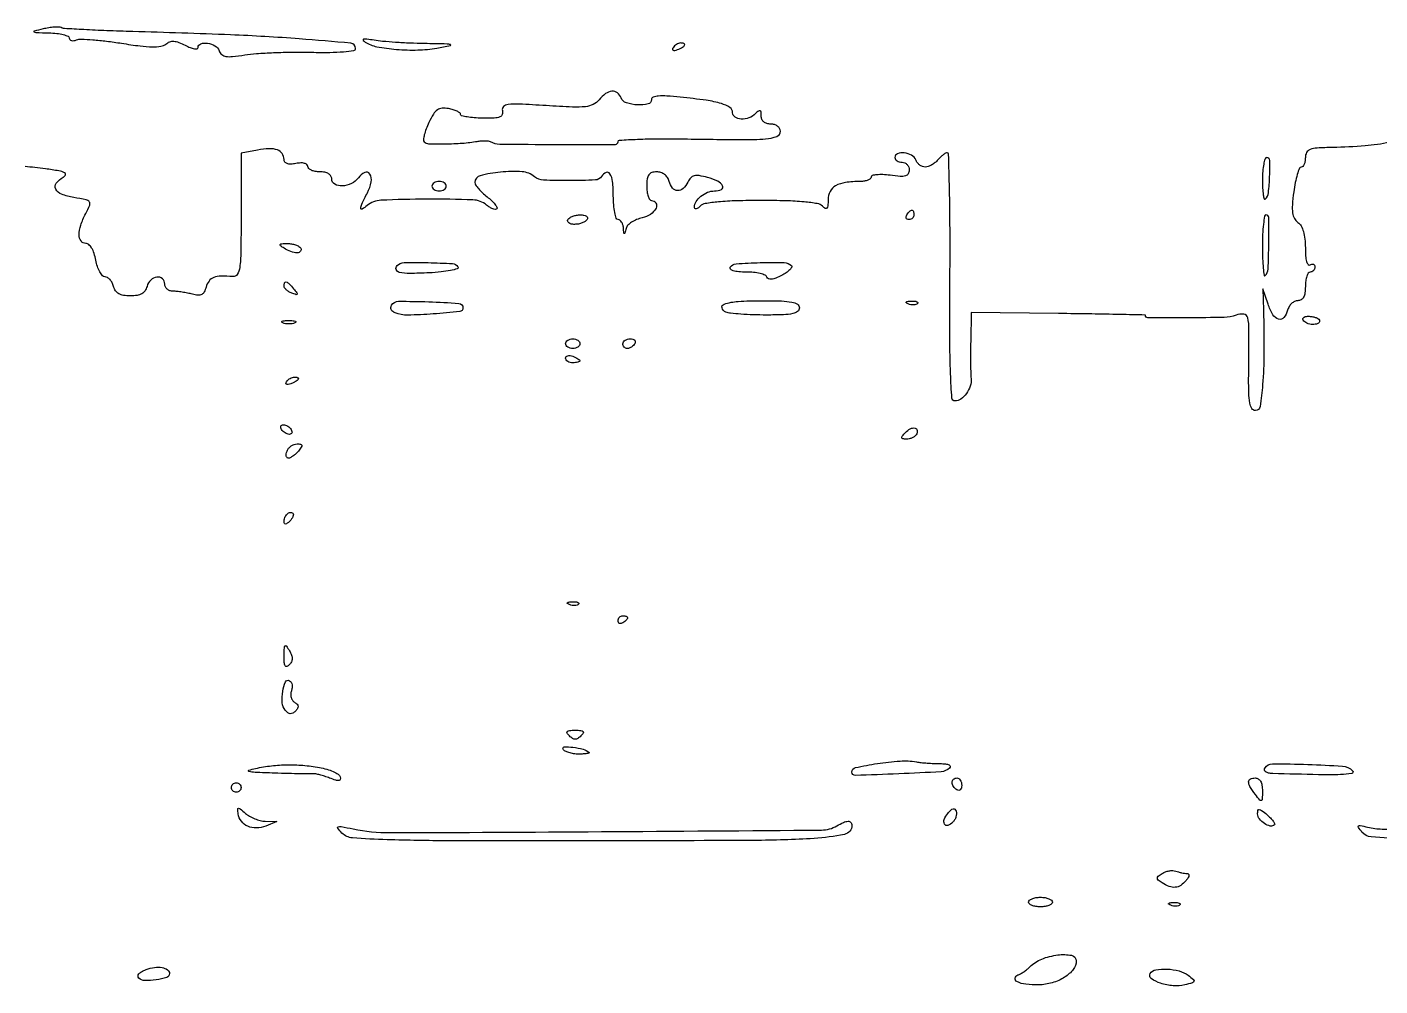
# Model space of a CAD drawing. Extents: x 0 to 1897, y 0 to 3427.
# Drawn here: x 1244.2 to 1527.6, y 3199.4 to 3400.3 of the extents above; entities that cross this region are included whole.
import ezdxf

# ---------------------------------------------------------------- set-up
doc = ezdxf.new("R2010")
doc.units = 0
doc.header["$MEASUREMENT"] = 0

msp = doc.modelspace()

# ---------------------------------------------------------------- linework, layer by layer
for points in [[(1247.5, 3399.939923, 0.004307), (1245.650204, 3399.489429, 0.652532), (1245.622864, 3399.32723, 0.137679), (1246.012805, 3399.203247, 0.001594), (1248.75, 3399.118315, -0.021461), (1250.378818, 3399.002889, -0.034193), (1251.751563, 3398.750224, -0.037554), (1252.746099, 3398.414614, -0.301211), (1253, 3398.031385, 0.187589), (1253.12437, 3397.711553, 0.146424), (1253.447084, 3397.518863, 0.098812), (1253.939159, 3397.493986, 0.055039), (1254.521989, 3397.646812, -0.100512), (1255.5107, 3397.81252, -0.009983), (1257.923345, 3397.681483, -0.012256), (1260.819587, 3397.394586, -0.009436), (1263.963811, 3396.944698, 0.008301), (1267.860647, 3396.378095, 0.027732), (1270.436718, 3396.191424, 0.042642), (1272.185768, 3396.311149, 0.135609), (1273.244506, 3396.787959, -0.086766), (1274.041783, 3397.244053, -0.103607), (1274.897463, 3397.364681, -0.075657), (1275.931174, 3397.136285, -0.027532), (1277.302684, 3396.51799, 0.026146), (1278.337753, 3396.047913, 0.05144), (1279.207664, 3395.806005, 0.087115), (1279.791056, 3395.809125, 0.362667), (1280, 3396.059303, -0.319985), (1280.555901, 3396.839, -0.122262), (1281.958521, 3396.963773, -0.093887), (1283.535284, 3396.402789, -0.170459), (1284.410764, 3395.371949, 0.126331), (1284.966979, 3394.5891, 0.136224), (1285.816557, 3394.198495, 0.067352), (1287.221198, 3394.162442, 0.012737), (1289.767753, 3394.506551, -0.022739), (1292.206286, 3394.786538, -0.007401), (1295.82709, 3394.982418, -0.007359), (1299.861518, 3395.08139, -0.008225), (1303.75, 3395.055564, 0.008436), (1307.570678, 3395.031799, 0.018526), (1310.489655, 3395.17114, 0.015291), (1312.635815, 3395.419755, 0.372096), (1313, 3395.841367, 0.387071), (1311.995785, 3396.944215, 0.004393), (1301.200053, 3397.861516, 0.00891), (1286.812801, 3398.699209, 0.003212), (1266.329399, 3399.39417, -0.002678), (1260.838495, 3399.574595, -0.004091), (1256.077776, 3399.795586, -0.001513), (1251.989546, 3400.031306, -0.104727), (1251.329399, 3400.21352, 0.116858), (1250.829234, 3400.338756, 0.021006), (1249.862386, 3400.3104, 0.021653), (1248.709378, 3400.177655, 0.018089)], [(1315, 3397.19098, 0.093686), (1317.446501, 3396.230788, 0.025964), (1321.551451, 3395.672144, 0.026722), (1326.049225, 3395.537562, 0.038757), (1330, 3395.937925, 0.003549), (1332.855511, 3396.473975, 0.762616), (1332.869003, 3396.65334, 0.080584), (1332.170384, 3396.781914, 0.000905), (1327.375, 3396.874833, -0.006255), (1324.399621, 3396.964344, -0.0058), (1321.351562, 3397.129662, -0.005795), (1318.643189, 3397.33964, -0.019342), (1316.875, 3397.566571, 0.009391), (1315.356623, 3397.792231, 0.081796), (1314.677245, 3397.768803, 0.554908), (1314.597781, 3397.557619, 0.089399)], [(1379.507079, 3396.011454, 0.1144), (1379.393111, 3395.674071, 0.32948), (1379.512472, 3395.474315, 0.155351), (1379.868281, 3395.443138, 0.036408), (1380.448062, 3395.618443, 0.029964), (1381.51997, 3396.105273, 0.168622), (1381.942608, 3396.558518, 0.444011), (1381.798253, 3396.882327, 0.079093), (1381.059017, 3397, 0.088797), (1380.65395, 3396.927491, 0.053277), (1380.21498, 3396.709615, 0.051183), (1379.810572, 3396.389589, 0.061454)], [(1364, 3385.087777, -0.109183), (1362.781257, 3384.124796, -0.085785), (1361.159041, 3383.658239, -0.038228), (1358.47891, 3383.571168, -0.005278), (1352.907756, 3383.87509, 0.003812), (1347.248993, 3384.200437, 0.040644), (1344.947137, 3384.128052, 0.164757), (1343.986852, 3383.676838, 0.271767), (1343.751128, 3382.838944, -0.146268), (1343.723039, 3382.013101, -0.22381), (1343.235591, 3381.505184, -0.083514), (1342.061997, 3381.268559, -0.011859), (1339.593372, 3381.247329, -0.014829), (1337.832483, 3381.326222, -0.024214), (1336.349303, 3381.509351, -0.021094), (1335.22259, 3381.753567, -0.341175), (1335, 3382.041807, 0.242145), (1334.839986, 3382.352843, 0.04344), (1334.260538, 3382.695223, 0.038378), (1333.446945, 3383.010914, 0.02614), (1332.482684, 3383.248061, 0.061935), (1331.110064, 3383.337643, 0.140067), (1330.135973, 3382.996504, 0.103375), (1329.307528, 3382.1065, 0.025132), (1328.351775, 3380.328881, 0.020754), (1327.779282, 3378.980687, 0.029931), (1327.396221, 3377.743305, 0.029941), (1327.213258, 3376.74074, 0.230466), (1327.364724, 3376.301943, 0.191546), (1328.293023, 3375.901901, 0.009195), (1331.732957, 3375.867518, 0.015907), (1335.379005, 3376.014189, 0.024771), (1338.5, 3376.395423, -0.021967), (1339.315009, 3376.499618, -0.024193), (1340.11009, 3376.527339, -0.024559), (1340.785459, 3376.484983, -0.101446), (1341.172648, 3376.359271, 0.127312), (1343.192638, 3375.815679, 0.002042), (1355.107229, 3375.749759, 0.00104), (1367.43923, 3375.757561, 0.41354), (1368.000338, 3376.320425, -0.397857), (1368.308087, 3376.646233, -0.00345), (1372.039162, 3376.831743, -0.009319), (1376.477698, 3376.938925, -0.005592), (1381.75, 3376.908994, 0.001905), (1394.063923, 3376.748268, 0.021916), (1398.900432, 3376.915592, 0.067837), (1401.247794, 3377.425426, 0.315224), (1402, 3378.5, 0.130775), (1401.846791, 3379.075754, 0.10214), (1401.416667, 3379.5625, 0.08892), (1400.769411, 3379.888136, 0.072314), (1400, 3380, -0.071681), (1399.181943, 3380.117884, -0.104948), (1398.544118, 3380.4625, -0.115772), (1398.142421, 3381.006796, -0.101665), (1398, 3381.7, 0.028321), (1397.953202, 3382.525534, 0.272121), (1397.75, 3382.795833, 0.273085), (1397.415653, 3382.749269, 0.02847), (1396.8, 3382.2, -0.105627), (1395.42465, 3381.308857, -0.101432), (1393.784556, 3381.040342, -0.136922), (1392.504468, 3381.453279, -0.251776), (1392, 3382.391592, 0.251329), (1391.418282, 3383.475774, 0.074345), (1389.654114, 3384.300847, 0.037639), (1386.480759, 3384.989849, 0.008605), (1381.025397, 3385.655134, 0.010722), (1378.245632, 3385.885544, 0.036551), (1376.430706, 3385.864103, 0.064482), (1375.342343, 3385.62795, 0.317117), (1375, 3385.142456, -0.347203), (1374.270695, 3384.218806, -0.072682), (1372.071069, 3384.022598, -0.065146), (1369.727298, 3384.464252, -0.225727), (1368.638374, 3385.5, 0.137706), (1367.848355, 3386.560859, 0.188601), (1366.716795, 3386.891375, 0.13647), (1365.366701, 3386.383346, 0.063846)], [(1503, 3368.333333, 0.012414), (1503.04342, 3366.5848, 0.025299), (1503.180855, 3365.218355, 0.035078), (1503.377611, 3364.342412, 0.567631), (1503.615677, 3364.282344, 0.169463), (1504.267856, 3365.633621, 0.019823), (1504.520215, 3369.024551, 0.016262), (1504.527401, 3372.408664, 0.405338), (1503.917811, 3373, 0.324228), (1503.559838, 3372.740601, 0.030626), (1503.269607, 3371.629167, 0.030046), (1503.06626, 3370.122138, 0.018514)], [(1329, 3367, 0.148195), (1329.115568, 3366.618646, 0.098894), (1329.440625, 3366.29375, 0.082425), (1329.926543, 3366.074694, 0.064853), (1330.5, 3366, 0.064853), (1331.073457, 3366.074694, 0.082425), (1331.559375, 3366.29375, 0.098894), (1331.884432, 3366.618646, 0.148195), (1332, 3367, 0.148195), (1331.884432, 3367.381354, 0.098894), (1331.559375, 3367.70625, 0.082425), (1331.073457, 3367.925306, 0.064853), (1330.5, 3368, 0.064853), (1329.926543, 3367.925306, 0.082425), (1329.440625, 3367.70625, 0.098894), (1329.115568, 3367.381354, 0.148195)], [(1361.5, 3360, -0.113876), (1361.120196, 3359.616342, -0.049743), (1360.476013, 3359.29375, -0.045713), (1359.692861, 3359.074052, -0.045566), (1358.881966, 3359, -0.049451), (1358.159191, 3359.071659, -0.1076), (1357.651013, 3359.29375, -0.183858), (1357.435758, 3359.621765, -0.195087), (1357.5, 3360, -0.113876), (1357.879804, 3360.383658, -0.049743), (1358.523987, 3360.70625, -0.045713), (1359.307139, 3360.925948, -0.045566), (1360.118034, 3361, -0.049451), (1360.840809, 3360.928341, -0.1076), (1361.348987, 3360.70625, -0.183858), (1361.564242, 3360.378235, -0.195087)], [(1430, 3361, -0.105053), (1429.918938, 3360.618444, -0.099167), (1429.688914, 3360.29375, -0.09642), (1429.345238, 3360.076123, -0.093332), (1428.940983, 3360, -0.108972), (1428.586039, 3360.078288, -0.182303), (1428.3746, 3360.29375, -0.161196), (1428.343488, 3360.6179, -0.082592), (1428.5, 3361, -0.029505), (1428.768994, 3361.382774, -0.035638), (1429.066025, 3361.70625, -0.038439), (1429.34829, 3361.934461, -0.151918), (1429.559017, 3362, -0.210953), (1429.727648, 3361.92554, -0.081139), (1429.870461, 3361.70625, -0.061769), (1429.967655, 3361.382849, -0.042167)], [(1503, 3354.333333, 0.008582), (1503.043182, 3351.817733, 0.016451), (1503.17878, 3349.80378, 0.015187), (1503.369246, 3348.352553, 0.611498), (1503.608613, 3348.27528, 0.187889), (1504.201397, 3349.624554, 0.007848), (1504.344798, 3354.972817, 0.005886), (1504.341191, 3360.4172, 0.410813), (1503.75, 3361.00061, 0.36832), (1503.452177, 3360.74637, 0.011591), (1503.220313, 3359.041846, 0.017449), (1503.053978, 3356.889412, 0.010558)], [(1301.5, 3354, -0.320535), (1301.45743, 3353.363698, -0.224569), (1300.783871, 3353.04511, -0.088074), (1299.434617, 3353.284637, -0.055643), (1298, 3354, -0.021402), (1297.259195, 3354.524997, -0.400385), (1297.220225, 3354.783207, -0.230617), (1297.521535, 3354.950013, -0.011327), (1298.690983, 3354.984687, -0.041968), (1299.574963, 3354.916577, -0.044123), (1300.419912, 3354.701752, -0.048375), (1301.108156, 3354.382909, -0.122282)], [(1334.447098, 3350.085598, -0.486722), (1334.308541, 3349.708786, -0.027105), (1332.914709, 3349.340534, -0.025052), (1330.912226, 3349.029673, -0.013287), (1328.407984, 3348.835598, -0.010324), (1324.325317, 3348.712571, -0.058268), (1322.161701, 3348.944807, -0.259575), (1321.503364, 3349.535474, -0.286738), (1321.693853, 3350.36052, -0.19343), (1323.150424, 3350.981949, -0.010668), (1328.204552, 3350.980847, -0.009538), (1333.294778, 3350.773926, -0.244059)], [(1404.318199, 3350.348467, -0.331508), (1404.369708, 3349.99618, -0.072921), (1403.980854, 3349.474579, -0.049225), (1403.249198, 3348.875346, -0.027326), (1402.254872, 3348.288448, -0.024321), (1401.044805, 3347.733565, -0.067157), (1400.137597, 3347.504619, -0.121506), (1399.525869, 3347.583809, -0.223221), (1399.186673, 3347.939981, 0.21776), (1398.803601, 3348.350706, 0.037832), (1397.76927, 3348.688619, 0.035083), (1396.406089, 3348.92262, 0.024971), (1394.85765, 3349, -0.020036), (1393.265077, 3349.063844, -0.05238), (1392.140731, 3349.274019, -0.109808), (1391.558731, 3349.598193, -0.3643), (1391.5, 3350, -0.241337), (1392.712667, 3350.732864, -0.010703), (1397.769692, 3350.978747, -0.011847), (1402.797885, 3350.996274, -0.193666)], [(1300.018999, 3345.477108, -0.008807), (1300.707299, 3344.617386, -0.27071), (1300.741192, 3344.355597, -0.389672), (1300.541716, 3344.264678, -0.012731), (1299.641444, 3344.584097, -0.0442), (1299.013435, 3344.891147, -0.05126), (1298.482174, 3345.291272, -0.058677), (1298.117443, 3345.719384, -0.148172), (1298, 3346.106989, -0.097466), (1298.129499, 3346.765008, -0.389178), (1298.469452, 3346.925, -0.127361), (1299.053128, 3346.562498, -0.017238)], [(1335.5, 3341.5, -0.383342), (1334.808954, 3340.73111, -0.008044), (1329.276535, 3340.229321, -0.014193), (1323.900031, 3339.981931, -0.096297), (1321.291945, 3340.441465, -0.080804), (1320.799084, 3340.728697, -0.108324), (1320.480453, 3341.134144, -0.123923), (1320.385715, 3341.592841, -0.128363), (1320.52165, 3342.03503, -0.257972), (1322.010818, 3342.872485, -0.010764), (1328.321206, 3342.783016, -0.009792), (1334.633756, 3342.433655, -0.392451)], [(1406, 3341.5, -0.239947), (1405.625772, 3340.765082, -0.104201), (1404.596965, 3340.304205, -0.044809), (1402.647698, 3340.061336, -0.0086), (1399.081787, 3340, -0.008009), (1396.317405, 3340.044283, -0.009761), (1393.732837, 3340.177656, -0.00847), (1391.572151, 3340.368331, -0.065455), (1390.587531, 3340.604785, -0.23492), (1389.776699, 3341.48761, -0.405807), (1390.207638, 3342.296392, -0.062264), (1393.145921, 3342.848886, -0.015375), (1398.059017, 3343, -0.007066), (1402.216348, 3342.941242, -0.039628), (1404.426503, 3342.702777, -0.094144), (1405.588098, 3342.246308, -0.257642)], [(1430.729167, 3342.395833, -0.126455), (1430.402231, 3342.202593, -0.060344), (1429.916927, 3342.123424, -0.05415), (1429.359369, 3342.160852, -0.051402), (1428.8125, 3342.316886, -0.054073), (1428.395823, 3342.538436, -0.470617), (1428.37858, 3342.720685, -0.168741), (1428.670344, 3342.862007, -0.018894), (1429.416667, 3342.921053, -0.028489), (1430.112848, 3342.910055, -0.077125), (1430.592839, 3342.799335, -0.208169), (1430.77538, 3342.614691, -0.296942)], [(1515, 3338.787196, -0.308169), (1514.600783, 3338.200983, -0.105138), (1513.532137, 3338.02243, -0.085627), (1512.306495, 3338.289808, -0.159224), (1511.537404, 3338.939479, -0.216944), (1511.494068, 3339.280754, -0.194874), (1511.721183, 3339.558253, -0.101175), (1512.243215, 3339.71878, -0.042988), (1512.978387, 3339.726675, -0.036752), (1513.752483, 3339.610745, -0.053275), (1514.406151, 3339.387886, -0.06752), (1514.855366, 3339.100042, -0.219973)], [(1300.25, 3338.337719, -0.057986), (1299.679992, 3338.181385, -0.037979), (1299, 3338.12966, -0.037979), (1298.320008, 3338.181385, -0.057986), (1297.75, 3338.337719, -0.174857), (1297.540618, 3338.525001, -0.447206), (1297.601562, 3338.693942, -0.078554), (1298.10856, 3338.810911, -0.017491), (1299, 3338.842105, -0.017491), (1299.89144, 3338.810911, -0.078554), (1300.398438, 3338.693942, -0.447206), (1300.459382, 3338.525001, -0.174857)], [(1360, 3334, -0.148195), (1359.884432, 3333.618646, -0.098894), (1359.559375, 3333.29375, -0.082425), (1359.073457, 3333.074694, -0.064853), (1358.5, 3333, -0.064853), (1357.926543, 3333.074694, -0.082425), (1357.440625, 3333.29375, -0.098894), (1357.115568, 3333.618646, -0.148195), (1357, 3334, -0.148195), (1357.115568, 3334.381354, -0.098894), (1357.440625, 3334.70625, -0.082425), (1357.926543, 3334.925306, -0.064853), (1358.5, 3335, -0.064853), (1359.073457, 3334.925306, -0.082425), (1359.559375, 3334.70625, -0.098894), (1359.884432, 3334.381354, -0.148195)], [(1371.5, 3334, -0.06081), (1371.193797, 3333.617485, -0.051032), (1370.7871, 3333.29375, -0.053229), (1370.346558, 3333.073302, -0.089642), (1369.940983, 3333, -0.105429), (1369.581949, 3333.076556, -0.099231), (1369.276414, 3333.29375, -0.096318), (1369.071618, 3333.618268, -0.092995), (1369, 3334, -0.153634), (1369.120018, 3334.381379, -0.097988), (1369.457961, 3334.70625, -0.080552), (1369.962904, 3334.925455, -0.062283), (1370.559017, 3335, -0.066118), (1371.110654, 3334.926733, -0.138808), (1371.478525, 3334.70625, -0.191142), (1371.607943, 3334.379648, -0.139169)], [(1360, 3330.393011, -0.289661), (1359.903916, 3330.241071, -0.046727), (1359.559375, 3330.115447, -0.039339), (1359.074824, 3330.028469, -0.024748), (1358.5, 3330, -0.062722), (1357.926468, 3330.07223, -0.08088), (1357.440625, 3330.284531, -0.098158), (1357.115494, 3330.599211, -0.152681), (1357, 3330.968615, -0.184534), (1357.122486, 3331.289193, -0.147206), (1357.440625, 3331.483616, -0.100118), (1357.925634, 3331.511135, -0.055937), (1358.5, 3331.361626, -0.02136), (1359.074558, 3331.112506, -0.030395), (1359.559375, 3330.839659, -0.030693), (1359.912889, 3330.579329, -0.222225)], [(1301, 3326.606989, -0.2252), (1300.911231, 3326.419896, -0.029412), (1300.544118, 3326.154486, -0.029555), (1300.042538, 3325.875192, -0.020646), (1299.448062, 3325.618443, -0.036408), (1298.868281, 3325.443138, -0.155351), (1298.512472, 3325.474315, -0.32948), (1298.393111, 3325.674071, -0.1144), (1298.507079, 3326.011454, -0.115814), (1299.098109, 3326.603931, -0.080554), (1299.973761, 3326.969265, -0.115534), (1300.708846, 3326.972535, -0.349578)], [(1299.5, 3316, -0.076764), (1299.661825, 3315.617617, -0.154201), (1299.642737, 3315.29375, -0.186277), (1299.449529, 3315.079239, -0.117858), (1299.118034, 3315, -0.085235), (1298.689814, 3315.073533, -0.053414), (1298.230237, 3315.29375, -0.051777), (1297.810561, 3315.617474, -0.064269), (1297.5, 3316, -0.076764), (1297.338175, 3316.382383, -0.154201), (1297.357263, 3316.70625, -0.186277), (1297.550471, 3316.920761, -0.117858), (1297.881966, 3317, -0.085235), (1298.310186, 3316.926467, -0.053414), (1298.769763, 3316.70625, -0.051777), (1299.189439, 3316.382526, -0.064269)], [(1430.457295, 3314.930902, -0.095607), (1430.128968, 3314.57435, -0.052735), (1429.616099, 3314.273452, -0.049886), (1429.010509, 3314.069052, -0.056517), (1428.401556, 3314, -0.036401), (1427.665055, 3314.053689, -0.333945), (1427.452931, 3314.267835, -0.206102), (1427.554463, 3314.634048, -0.017279), (1428.210573, 3315.39504, -0.086315), (1429.225055, 3316.170291, -0.172695), (1430.211882, 3316.307643, -0.328976), (1430.661366, 3315.806823, -0.163781)], [(1301, 3311.5, -0.030499), (1300.461215, 3310.925932, -0.033474), (1299.872234, 3310.440625, -0.035603), (1299.318264, 3310.10015, -0.120558), (1298.90894, 3310, -0.21403), (1298.635061, 3310.122865, -0.138104), (1298.480416, 3310.440625, -0.088276), (1298.479271, 3310.925278, -0.048206), (1298.638374, 3311.5, -0.080255), (1298.971713, 3312.073415, -0.06554), (1299.490059, 3312.559375, -0.066583), (1300.107074, 3312.887929, -0.089319), (1300.729434, 3313, -0.040905), (1301.472734, 3312.939089, -0.317246), (1301.707386, 3312.707915, -0.200989), (1301.618521, 3312.307198, -0.019452)], [(1299.183333, 3296.783333, -0.034019), (1298.693024, 3296.355562, -0.131573), (1298.322581, 3296.204271, -0.290264), (1298.093678, 3296.31173, -0.142677), (1298, 3296.633333, -0.094783), (1298.175276, 3297.54964, -0.102202), (1298.674729, 3298.309147, -0.145728), (1299.299565, 3298.647242, -0.253202), (1299.85, 3298.483333, -0.212536), (1299.959631, 3298.197768, -0.080535), (1299.867292, 3297.770833, -0.061283), (1299.5985, 3297.274266, -0.041736)], [(1359.729167, 3279.395833, -0.126455), (1359.402231, 3279.202593, -0.060344), (1358.916927, 3279.123424, -0.05415), (1358.359369, 3279.160852, -0.051402), (1357.8125, 3279.316886, -0.054073), (1357.395823, 3279.538436, -0.470617), (1357.37858, 3279.720685, -0.168741), (1357.670344, 3279.862007, -0.018894), (1358.416667, 3279.921053, -0.028489), (1359.112848, 3279.910055, -0.077125), (1359.592839, 3279.799335, -0.208169), (1359.77538, 3279.614691, -0.296942)], [(1370, 3276.559017, -0.151918), (1369.934461, 3276.34829, -0.038439), (1369.70625, 3276.066025, -0.035638), (1369.382774, 3275.768994, -0.029505), (1369, 3275.5, -0.082592), (1368.6179, 3275.343488, -0.161196), (1368.29375, 3275.3746, -0.182303), (1368.078288, 3275.586039, -0.108972), (1368, 3275.940983, -0.093332), (1368.076123, 3276.345238, -0.09642), (1368.29375, 3276.688914, -0.099167), (1368.618444, 3276.918938, -0.105053), (1369, 3277, -0.042167), (1369.382849, 3276.967655, -0.061769), (1369.70625, 3276.870461, -0.081139), (1369.92554, 3276.727648, -0.210953)], [(1299.103625, 3266.703625, -0.113627), (1298.602285, 3266.389929, -0.358555), (1298.256888, 3266.518253, -0.117828), (1298.063049, 3267.163235, -0.016922), (1298.030409, 3268.55, -0.006175), (1298.069807, 3270.288592, -0.18983), (1298.239405, 3270.678588, -0.471567), (1298.507502, 3270.652801, -0.016776), (1299.134033, 3269.653625, -0.04153), (1299.569934, 3268.736085, -0.092968), (1299.703866, 3267.979007, -0.112876), (1299.545944, 3267.319734, -0.081552)], [(1299.534304, 3261.228799, 0.083145), (1299.40042, 3260.570017, 0.07838), (1299.483792, 3259.889198, 0.081672), (1299.766178, 3259.291351, 0.10361), (1300.207771, 3258.87159, -0.061691), (1300.738566, 3258.445159, -0.168789), (1300.93912, 3258.015083, -0.165009), (1300.831816, 3257.546579, -0.05836), (1300.399259, 3256.999259, -0.068296), (1299.837038, 3256.572727, -0.153466), (1299.31871, 3256.463289, -0.141734), (1298.802985, 3256.668123, -0.055074), (1298.246277, 3257.207618, -0.156514), (1297.623979, 3258.763155, -0.055157), (1297.721606, 3261.192808, -0.071918), (1298.306834, 3263.12603, -0.448622), (1299.182523, 3263.387195, -0.134917), (1299.501675, 3263.043926, -0.079978), (1299.679311, 3262.509999, -0.06994), (1299.693278, 3261.87263, -0.062246)], [(1360.2, 3251.8, -0.049631), (1359.547259, 3251.265408, -0.147822), (1359, 3251.1, -0.147822), (1358.452741, 3251.265408, -0.049631), (1357.8, 3251.8, -0.051663), (1357.313616, 3252.398813, -0.354955), (1357.35, 3252.75, -0.180052), (1357.800928, 3252.95632, -0.018208), (1359, 3253, -0.018208), (1360.199072, 3252.95632, -0.180052), (1360.65, 3252.75, -0.354955), (1360.686384, 3252.398813, -0.051663)], [(1361.916667, 3248.359324, -0.574002), (1361.891146, 3248.221431, -0.045799), (1361.44494, 3248.105551, -0.027691), (1360.698181, 3248.025202, -0.012955), (1359.725684, 3248, -0.036672), (1358.68039, 3248.076769, -0.040789), (1357.695207, 3248.305524, -0.044761), (1356.902163, 3248.64002, -0.132928), (1356.475228, 3249.040082, -0.573318), (1356.723568, 3249.508415, -0.041662), (1358.53596, 3249.433732, -0.033853), (1360.666644, 3249.019228, -0.113436)], [(1435.45, 3246.013655, -0.023357), (1436.624882, 3245.953289, -0.08419), (1437.345869, 3245.756831, -0.251844), (1437.574229, 3245.452261, -0.243396), (1437.45, 3245.086685, -0.178265), (1435.671867, 3244.307738, -0.004562), (1426.79698, 3243.855239, -0.003169), (1417.717129, 3243.532929, -0.423088), (1416.999225, 3244.230948, -0.352542), (1417.750938, 3245.162553, -0.014157), (1422.324142, 3246.021575, -0.022851), (1427.070643, 3246.553817, -0.059371), (1430.5, 3246.373162, 0.017257), (1431.473405, 3246.239241, 0.007428), (1432.779063, 3246.124893, 0.007339), (1434.174174, 3246.044135, 0.009629)], [(1521.901211, 3244.5, -0.60912), (1521.724542, 3243.945903, -0.033491), (1519.39954, 3243.710298, -0.014017), (1514.771695, 3243.682518, -0.001954), (1505.190983, 3243.931067, -0.038587), (1504.277176, 3244.029202, -0.109666), (1503.691273, 3244.2787, -0.204791), (1503.466599, 3244.648658, -0.175609), (1503.56039, 3245.097712, -0.259552), (1505.117174, 3245.967136, -0.008502), (1512.50689, 3245.852042, -0.010192), (1519.791219, 3245.465893, -0.179879)], [(1305.417871, 3245.188756, -0.027128), (1306.948482, 3244.83029, -0.034611), (1308.307687, 3244.32876, -0.037064), (1309.342224, 3243.767909, -0.171186), (1309.753851, 3243.238448, -0.129825), (1309.787292, 3242.712886, -0.325726), (1309.520789, 3242.466419, -0.1054), (1308.855727, 3242.528745, -0.014965), (1307.551292, 3242.980499, 0.01158), (1306.495472, 3243.354173, 0.014106), (1305.490323, 3243.6528, 0.012667), (1304.63849, 3243.856973, 0.089792), (1304.215312, 3243.870016, -0.040278), (1303.698701, 3243.834947, -0.001174), (1301.506998, 3243.868003, -0.002355), (1298.925591, 3243.925164, -0.00162), (1296, 3244.01322, -0.002781), (1291.938616, 3244.171251, -0.049393), (1290.642556, 3244.358072, -0.745806), (1290.63025, 3244.618002, -0.032266), (1292, 3245, -0.022149), (1295.408222, 3245.561111, -0.026209), (1298.666126, 3245.777992, -0.026054), (1301.945345, 3245.653228, -0.021425)], [(1440, 3241.440983, -0.066118), (1439.926733, 3240.889346, -0.138808), (1439.70625, 3240.521475, -0.191142), (1439.379648, 3240.392057, -0.139169), (1439, 3240.5, -0.06081), (1438.617485, 3240.806203, -0.051032), (1438.29375, 3241.2129, -0.053229), (1438.073302, 3241.653442, -0.089642), (1438, 3242.059017, -0.105429), (1438.076556, 3242.418051, -0.099231), (1438.29375, 3242.723586, -0.096318), (1438.618268, 3242.928382, -0.092995), (1439, 3243, -0.153634), (1439.381379, 3242.879982, -0.097988), (1439.70625, 3242.542039, -0.080552), (1439.925455, 3242.037096, -0.062283)], [(1503, 3240.30887, -0.006077), (1502.978766, 3238.561777, -0.275202), (1502.793934, 3238.267891, -0.354449), (1502.492032, 3238.331921, -0.008245), (1501.531803, 3239.55887, -0.023362), (1500.397543, 3241.213812, -0.137071), (1500.107466, 3242.216218, -0.301552), (1500.479655, 3242.788637, -0.102486), (1501.5, 3243, -0.144851), (1502.132378, 3242.812873, -0.122329), (1502.610653, 3242.301478, -0.086296), (1502.905438, 3241.458309, -0.041065)], [(1289, 3241, -0.099038), (1288.923658, 3240.618362, -0.097945), (1288.70625, 3240.29375, -0.097945), (1288.381638, 3240.076342, -0.099038), (1288, 3240, -0.099038), (1287.618362, 3240.076342, -0.097945), (1287.29375, 3240.29375, -0.097945), (1287.076342, 3240.618362, -0.099038), (1287, 3241, -0.099038), (1287.076342, 3241.381638, -0.097945), (1287.29375, 3241.70625, -0.097945), (1287.618362, 3241.923658, -0.099038), (1288, 3242, -0.099038), (1288.381638, 3241.923658, -0.097945), (1288.70625, 3241.70625, -0.097945), (1288.923658, 3241.381638, -0.099038)], [(1294.078741, 3233.936614), (1296.5, 3233.873227), (1294.161878, 3232.936239, -0.086811), (1292.19311, 3232.52081, -0.112903), (1290.388719, 3232.867983, -0.126634), (1289.057692, 3233.915713, -0.12725), (1288.400937, 3235.473998, -0.018644), (1288.293536, 3236.460497, -0.413204), (1288.464862, 3236.658811, -0.198017), (1288.816103, 3236.543827, -0.007055), (1289.904546, 3235.586385, 0.055052), (1290.75224, 3234.97405, 0.034812), (1291.853801, 3234.447381, 0.034718), (1293.023517, 3234.07658, 0.052899)], [(1438.129167, 3233.729167, -0.11053), (1437.095923, 3233.07382, -0.36439), (1436.394646, 3233.332836, -0.227292), (1436.324084, 3234.323254, -0.079381), (1437.070948, 3235.585487, -0.029588), (1437.713434, 3236.27255, -0.129694), (1438.196462, 3236.537565, -0.256466), (1438.559329, 3236.441715, -0.122784), (1438.825949, 3236.022153, -0.095012), (1438.897679, 3235.483122, -0.059533), (1438.785878, 3234.854763, -0.056865), (1438.518533, 3234.237322, -0.065888)], [(1505.513189, 3233.179855, -0.255606), (1504.652097, 3232.927668, -0.090208), (1503.424662, 3233.440156, -0.082277), (1502.364085, 3234.407853, -0.168307), (1502, 3235.458828, -0.053174), (1502.079954, 3236.20852, -0.376965), (1502.350829, 3236.409069, -0.146145), (1502.844221, 3236.215481, -0.01099), (1503.970061, 3235.293607, -0.021915), (1504.694416, 3234.616197, -0.036128), (1505.236005, 3233.976879, -0.041947), (1505.557037, 3233.449435, -0.322621)], [(1417, 3233.122445, -0.355471), (1415.416595, 3231.176676, -0.035914), (1409.062273, 3230.327579, -0.014015), (1396.507221, 3229.912959, -0.001093), (1362.949288, 3229.819052, -0.000724), (1332.410942, 3229.844563, -0.007227), (1319.626656, 3230.058569, -0.011139), (1312.324612, 3230.449372, -0.182192), (1310.14187, 3231.466787, -0.02285), (1309.258175, 3232.457241, -0.515959), (1309.345005, 3232.771147, -0.134394), (1309.967895, 3232.821761, -0.004199), (1312.5, 3232.322944, 0.051546), (1320.241518, 3231.546953, 0.000817), (1364.506543, 3231.756395, 0.000352), (1410.611034, 3232.082328, 0.13087), (1413.836028, 3232.968045, -0.025755), (1415.238217, 3233.692336, -0.094413), (1416.205489, 3233.925999, -0.216298), (1416.765087, 3233.704256, -0.194262)], [(1487.204232, 3223, -0.188738), (1487.518217, 3222.8771, -0.244702), (1487.621069, 3222.590588, -0.1073), (1487.449564, 3222.119439, -0.032471), (1487, 3221.5, -0.070509), (1485.898593, 3220.499784, -0.125621), (1484.753993, 3220.086418, -0.115624), (1483.483963, 3220.257099, -0.054324), (1482, 3221.015313, -0.02531), (1481.185577, 3221.611008, -0.225898), (1481, 3222.000801, -0.22542), (1481.185397, 3222.39113, -0.025205), (1482, 3222.989496, -0.056147), (1482.672406, 3223.331869, -0.046037), (1483.450588, 3223.544537, -0.047837), (1484.212421, 3223.604974, -0.084144), (1484.831787, 3223.489496, 0.02131), (1485.417822, 3223.302026, 0.015882), (1486.078055, 3223.143789, 0.016122), (1486.711068, 3223.034327, 0.034761)], [(1459, 3217, -0.226478), (1458.817169, 3216.617064, -0.074992), (1458.265625, 3216.29375, -0.057076), (1457.457356, 3216.073116, -0.038131), (1456.5, 3216, -0.038131), (1455.542644, 3216.073116, -0.057076), (1454.734375, 3216.29375, -0.074992), (1454.182831, 3216.617064, -0.226478), (1454, 3217, -0.226478), (1454.182831, 3217.382936, -0.074992), (1454.734375, 3217.70625, -0.057076), (1455.542644, 3217.926884, -0.038131), (1456.5, 3218, -0.038131), (1457.457356, 3217.926884, -0.057076), (1458.265625, 3217.70625, -0.074992), (1458.817169, 3217.382936, -0.226478)], [(1485.729167, 3216.395833, -0.126455), (1485.402231, 3216.202593, -0.060344), (1484.916927, 3216.123424, -0.05415), (1484.359369, 3216.160852, -0.051402), (1483.8125, 3216.316886, -0.054073), (1483.395823, 3216.538436, -0.470617), (1483.37858, 3216.720685, -0.168741), (1483.670344, 3216.862007, -0.018894), (1484.416667, 3216.921053, -0.028489), (1485.112848, 3216.910055, -0.077125), (1485.592839, 3216.799335, -0.208169), (1485.77538, 3216.614691, -0.296942)], [(1274, 3202.009588, -0.327419), (1273.421892, 3201.221403, -0.03907), (1271.18402, 3200.704441, -0.039967), (1268.809464, 3200.540259, -0.192237), (1267.580484, 3201.046442, -0.208687), (1267.40539, 3201.473878, -0.1702), (1267.581069, 3201.940821, -0.092557), (1268.154263, 3202.413117, -0.037221), (1269.080484, 3202.838115, -0.052412), (1270.869658, 3203.296976, -0.078454), (1272.479899, 3203.280451, -0.115029), (1273.586396, 3202.817968, -0.240969)], [(1464, 3204.654988, -0.170356), (1463.37836, 3202.883401, -0.082843), (1461.56936, 3201.262721, -0.070382), (1458.98278, 3200.093006, -0.064578), (1456.095206, 3199.641244, -0.036527), (1453.459485, 3199.764704, -0.082476), (1451.54696, 3200.323798, -0.338785), (1451.18368, 3201.041611, -0.266901), (1451.767857, 3201.72619, 0.042389), (1452.34293, 3201.988161, 0.020587), (1453.030469, 3202.412872, 0.020254), (1453.714395, 3202.916813, 0.027475), (1454.285714, 3203.428571, -0.102424), (1456.75902, 3205.053466, -0.062968), (1460.147097, 3205.923475, -0.077776), (1463.01746, 3205.838329, -0.36104)], [(1487.466687, 3201.648017, -0.016076), (1488.564335, 3200.789918, -0.3173), (1488.668742, 3200.398423, -0.236841), (1488.332833, 3200.084358, -0.010197), (1486.727215, 3199.646383, -0.082633), (1484.316996, 3199.450694, -0.057732), (1481.638953, 3199.991365, -0.074284), (1479.714264, 3200.951776, -0.397452), (1479.498843, 3201.998127, -0.212591), (1480.676006, 3202.800494, -0.055869), (1483.007204, 3202.95858, -0.054349), (1485.541475, 3202.569072, -0.092835)]]:
    msp.add_lwpolyline(points, format="xyb", close=True)
for points in [[(1529.633789, 3376.187031, -0.033382), (1524.517693, 3375.436301, -0.01512), (1517.75, 3375.106299, 0.009403), (1514.47072, 3374.983955, 0.073893), (1512.982037, 3374.676577, 0.183356), (1512.266673, 3374.056939, 0.124207), (1512, 3373, -0.041634), (1511.936129, 3372.234277, -0.061167), (1511.744094, 3371.5875, -0.08039), (1511.462018, 3371.148618, -0.212914), (1511.128831, 3371, 0.307863), (1510.75281, 3370.744233, 0.021267), (1510.310268, 3369.467458, 0.024412), (1509.893804, 3367.782491, 0.015404), (1509.56558, 3365.782834, 0.01357), (1509.280102, 3363.067397, 0.053484), (1509.329224, 3361.388904, 0.091498), (1509.701409, 3360.260557, 0.110022), (1510.436749, 3359.422592, -0.110749), (1511.096593, 3358.668478, -0.053435), (1511.588862, 3357.475861, -0.043741), (1511.898529, 3355.926491, -0.027467), (1512, 3354.08074, 0.01874), (1512.063427, 3352.389024, 0.049386), (1512.272743, 3351.195715, 0.102242), (1512.596033, 3350.56879, 0.377684), (1513, 3350.5, -0.082592), (1513.3821, 3350.656512, -0.161196), (1513.70625, 3350.6254, -0.182303), (1513.921712, 3350.413961, -0.108972), (1514, 3350.059017, -0.093332), (1513.923877, 3349.654762, -0.09642), (1513.70625, 3349.311086, -0.099167), (1513.381556, 3349.081062, -0.105053), (1513, 3349, 0.254951), (1512.615738, 3348.790443, 0.06271), (1512.29375, 3348.11875, 0.048861), (1512.072766, 3347.149251, 0.031626), (1512, 3346, -0.032796), (1511.910512, 3344.637181, -0.089528), (1511.617198, 3343.720627, -0.137781), (1511.114532, 3343.194014, -0.134508), (1510.40638, 3343, 0.114309), (1509.758114, 3342.849832, 0.075597), (1509.127252, 3342.4125, 0.069688), (1508.608997, 3341.764455, 0.070024), (1508.289749, 3341, -0.107509), (1507.505496, 3339.455986, -0.304601), (1506.405502, 3339.121392, -0.185951), (1505.201228, 3340.063316, -0.053458), (1504.191702, 3342.25), (1503.094083, 3345.5), (1503.216744, 3341, -0.00749), (1503.327898, 3331.942749, -0.019423), (1503.056798, 3325.421696, -0.018576), (1502.51688, 3320.849293, -0.3696), (1501.524893, 3320, -0.260241), (1500.798407, 3320.405591, -0.093859), (1500.360822, 3321.549873, -0.039856), (1500.146917, 3323.716395, -0.007273), (1500.129984, 3327.75, 0.001927), (1500.190197, 3337.023684, 0.053816), (1499.937303, 3339.425868, 0.317113), (1499.111895, 3340.185943, 0.123972), (1497.488906, 3339.995782, -0.085301), (1495.021725, 3339.513279, -0.004889), (1487.264631, 3339.411172, -0.001954), (1479.013756, 3339.415495, -0.412916), (1478.5, 3339.931534, 0.407986), (1478.433956, 3339.999001, 0.000078), (1473.139062, 3340.111027, 0.001389), (1467.247967, 3340.218384, 0.000833), (1460.25, 3340.314817), (1442, 3340.535908), (1441.884846, 3334.517954, 0.003352), (1441.854559, 3332.081263, 0.003761), (1441.858776, 3329.736196, 0.003458), (1441.891185, 3327.740328, 0.02011), (1441.957805, 3326.690374, -0.105554), (1441.789771, 3325.122262, -0.077467), (1440.992676, 3323.559676, -0.082331), (1439.820303, 3322.39949, -0.155199), (1438.564275, 3322, -0.394817), (1437.939232, 3322.584699, -0.006778), (1437.668625, 3327.674405, -0.009309), (1437.510291, 3335.233082, -0.002136), (1437.535137, 3348, 0.002616), (1437.544969, 3357.969667, 0.004363), (1437.436082, 3366.3625, 0.000766), (1437.265297, 3373.712767, 0.406979), (1436.970862, 3374, 0.131433), (1436.61021, 3373.903531, 0.031967), (1436.092458, 3373.559375, 0.030586), (1435.529895, 3373.074159, 0.026308), (1435, 3372.5, -0.049186), (1434.419567, 3371.926052, -0.041783), (1433.706921, 3371.440625, -0.043726), (1432.975982, 3371.108001, -0.08512), (1432.34617, 3371, -0.095347), (1431.764533, 3371.111932, -0.066847), (1431.182023, 3371.440625, -0.064538), (1430.686979, 3371.926573, -0.074982), (1430.361626, 3372.5, 0.17941), (1429.501461, 3373.477864, 0.095329), (1427.941961, 3373.967496, 0.119989), (1426.546465, 3373.792573, 0.311327), (1426, 3373, 0.148195), (1426.115568, 3372.618646, 0.098894), (1426.440625, 3372.29375, 0.082425), (1426.926543, 3372.074694, 0.064853), (1427.5, 3372, -0.107971), (1428.072282, 3371.874963, -0.099628), (1428.559375, 3371.520697, -0.095612), (1428.885975, 3370.991253, -0.09077), (1429, 3370.368331, -0.135635), (1428.784635, 3369.589023, -0.193437), (1428.219334, 3369.159818, -0.085681), (1427.111485, 3369.052806, -0.014672), (1425, 3369.273174, 0.020984), (1423.466481, 3369.413683, 0.035322), (1422.175, 3369.386289, 0.04117), (1421.245307, 3369.222756, 0.340957), (1421, 3368.904843, -0.22476), (1420.835481, 3368.557343, -0.07486), (1420.339062, 3368.261787, -0.057127), (1419.611598, 3368.057755, -0.03833), (1418.75, 3367.986345, 0.032618), (1415.625853, 3367.763274, 0.094425), (1413.579957, 3367.074404, 0.143687), (1412.42308, 3365.88682, 0.122325), (1412, 3364.183369, -0.016838), (1411.956396, 3362.888974, -0.163224), (1411.75, 3362.388202, -0.36611), (1411.393985, 3362.33281, -0.059531), (1410.8, 3362.8, 0.157061), (1409.738581, 3363.344277, 0.017194), (1406.985057, 3363.698276, 0.016522), (1403.168708, 3363.9292, 0.006849), (1398, 3364, 0.006849), (1392.831292, 3363.9292, 0.016522), (1389.014943, 3363.698276, 0.017194), (1386.261419, 3363.344277, 0.157061), (1385.2, 3362.8, -0.039343), (1384.734944, 3362.40289, -0.116259), (1384.35, 3362.241667, -0.255088), (1384.105558, 3362.326591, -0.186338), (1384, 3362.6, -0.145474), (1384.347589, 3363.769399, -0.078268), (1385.36394, 3364.895858, -0.073708), (1386.755554, 3365.717543, -0.096856), (1388.2, 3366, 0.105718), (1389.634834, 3366.306804, 0.430156), (1389.898169, 3367.058334, 0.165572), (1388.885147, 3368.035141, 0.04413), (1386.75, 3368.816543, 0.022337), (1384.989226, 3369.206521, 0.101112), (1383.943132, 3369.176967, 0.150888), (1383.214939, 3368.75099, 0.071856), (1382.597186, 3367.845135, -0.089745), (1381.611706, 3366.50498, -0.202072), (1380.453105, 3366.070263, -0.219403), (1379.403462, 3366.605803, -0.103182), (1378.710251, 3368, 0.0816), (1378.350538, 3368.808498, 0.08438), (1377.754322, 3369.448726, 0.083929), (1376.977061, 3369.858479, 0.079589), (1376.09362, 3370, 0.072937), (1375.05445, 3369.847601, 0.169153), (1374.424468, 3369.391769, 0.122479), (1374.093049, 3368.525894, 0.030462), (1374, 3367, 0.031626), (1374.072766, 3365.850749, 0.048861), (1374.29375, 3364.88125, 0.06271), (1374.615738, 3364.209557, 0.254951), (1375, 3364, -0.267096), (1375.928336, 3363.465994, -0.260237), (1375.9474, 3362.383173, -0.121354), (1374.776814, 3361.083274, -0.100024), (1373.051224, 3360.360245, 0.046544), (1371.890932, 3360.013473, 0.04959), (1370.840805, 3359.463377, 0.055139), (1370.045618, 3358.80467, 0.127867), (1369.667226, 3358.135245, -0.003939), (1369.399437, 3357.160072, -0.393675), (1369.287871, 3357.09246, -0.332847), (1369.193048, 3357.199939, -0.003526), (1369.116001, 3358.25, 0.054605), (1368.997445, 3358.919394, 0.070943), (1368.740325, 3359.485938, 0.08736), (1368.390655, 3359.867379, 0.165114), (1368, 3360, -0.322437), (1367.610183, 3360.280551, -0.031449), (1367.29375, 3361.46875, -0.03053), (1367.072205, 3363.083446, -0.01883), (1367, 3365, 0.025218), (1366.850089, 3367.970453, 0.111998), (1366.297269, 3369.617018, 0.374713), (1365.482429, 3369.87514, 0.152915), (1364.532315, 3369.052286, -0.247578), (1363.245465, 3368.295138, -0.010438), (1357.774695, 3368.1553, -0.012758), (1352.376604, 3368.267784, -0.16144), (1350.503618, 3368.986643, 0.156387), (1347.907418, 3370.012547, 0.04048), (1343.353496, 3369.944903, 0.038867), (1339.096599, 3369.198991, 0.342424), (1338, 3367.785512, 0.149095), (1338.155273, 3367.276367, 0.028025), (1338.749845, 3366.491079, 0.027759), (1339.575359, 3365.621821, 0.022299), (1340.552662, 3364.779916, -0.021583), (1341.493158, 3363.972062, -0.036119), (1342.200234, 3363.206573, -0.042456), (1342.623477, 3362.572644, -0.333949), (1342.576828, 3362.243495, -0.227564), (1342.262305, 3362.132983, -0.062085), (1341.736118, 3362.258201, -0.049744), (1341.105022, 3362.568558, -0.034082), (1340.45698, 3363.035703, 0.166294), (1337.577325, 3364.129991, 0.009474), (1327.943015, 3364.270998, 0.009546), (1318.31578, 3364.045658, 0.164005), (1315.412908, 3362.92772, -0.039603), (1314.381505, 3362.201375, -0.588553), (1314.078585, 3362.378668, -0.107556), (1314.288956, 3363.249869, -0.006839), (1315.473716, 3365.611977, 0.069688), (1316.277947, 3367.889642, 0.188437), (1315.98921, 3369.549507, 0.383104), (1314.938401, 3369.868064, 0.124926), (1313.572437, 3368.75, -0.119462), (1312.117835, 3367.532998, -0.103888), (1310.189646, 3367.036815, -0.142248), (1308.628703, 3367.415109, -0.268816), (1308, 3368.5, 0.140575), (1307.822179, 3369.11998, 0.118484), (1307.333333, 3369.6, 0.088208), (1306.543379, 3369.90137, 0.04716), (1305.5, 3370, -0.042726), (1304.54291, 3370.081934, -0.062393), (1303.734375, 3370.327995, -0.081904), (1303.186529, 3370.689667, -0.208928), (1303, 3371.116577, 0.222095), (1302.810555, 3371.522036, 0.112088), (1302.297256, 3371.784949, 0.072403), (1301.498847, 3371.869548, 0.037491), (1300.5, 3371.755249, -0.035255), (1299.414394, 3371.626106, -0.091871), (1298.638174, 3371.731779, -0.150756), (1298.176152, 3372.060083, -0.164907), (1298, 3372.579655, 0.149806), (1297.620571, 3373.817633, 0.160121), (1296.620829, 3374.591053, 0.09749), (1294.909145, 3374.843687, 0.034417), (1292.435115, 3374.553805), (1289, 3373.909374), (1289, 3360.891829, -0.002977), (1288.953961, 3353.158969, -0.030899), (1288.71981, 3349.987004, -0.104506), (1288.194235, 3348.518617, -0.287607), (1287.25, 3348.052296, 0.026718), (1284.811182, 3348.169325, 0.092261), (1283.263973, 3347.872608, 0.139308), (1282.283285, 3347.126606, 0.097274), (1281.675711, 3345.867919, -0.054531), (1281.285248, 3344.845268, -0.154025), (1280.754062, 3344.307598, -0.1431), (1279.983088, 3344.150073, -0.044769), (1278.80908, 3344.354264, 0.015421), (1277.797035, 3344.592129, 0.011382), (1276.66423, 3344.795039, 0.011526), (1275.583881, 3344.937851, 0.025149), (1274.75, 3344.986345, -0.084249), (1274.081689, 3345.105132, -0.092538), (1273.514062, 3345.436614, -0.099626), (1273.13437, 3345.926761, -0.115635), (1273, 3346.5, 0.212344), (1272.509115, 3347.603753, 0.220421), (1271.371871, 3347.955479, 0.159706), (1270.063885, 3347.322533, 0.137759), (1269.289749, 3346, -0.085918), (1268.87211, 3345.082574, -0.113747), (1268.200021, 3344.461876, -0.090844), (1267.201228, 3344.110862, -0.039211), (1265.789749, 3344, -0.039211), (1264.37827, 3344.110862, -0.090844), (1263.379477, 3344.461876, -0.113747), (1262.707388, 3345.082574, -0.085918), (1262.289749, 3346, 0.056032), (1261.995094, 3346.764846, 0.06303), (1261.546699, 3347.4125, 0.072308), (1261.020042, 3347.851591, 0.138528), (1260.49466, 3348, -0.214258), (1259.960163, 3348.24006, -0.055778), (1259.403377, 3349.028125, -0.04649), (1258.910515, 3350.159823, -0.033106), (1258.565978, 3351.5, 0.033062), (1258.200565, 3352.921896, 0.056345), (1257.68948, 3354.035653, 0.075152), (1257.089857, 3354.758028, 0.184027), (1256.454687, 3355, -0.246093), (1255.466444, 3355.517755, -0.152202), (1255.065361, 3356.798369, -0.082908), (1255.397019, 3358.802446, -0.037862), (1256.445739, 3361.247844, 0.020025), (1257.288342, 3363.034055, 0.265769), (1257.205265, 3363.73006, 0.185874), (1256.526318, 3364.160388, 0.009699), (1253.939578, 3364.625652, -0.049266), (1251.376158, 3365.299392, -0.187181), (1250.159754, 3366.378258, -0.294273), (1250.281798, 3367.629645, -0.097889), (1251.75, 3368.88151, 0.172702), (1252.192913, 3369.388655, 0.396424), (1252.021325, 3369.819533, 0.067021), (1250.824171, 3370.193974, 0.007518), (1248, 3370.633114, 0.007018), (1245.800854, 3370.909866, 0.008637), (1243.741846, 3371.103729, 0.007349)], [(1532.957751, 3230.265249, -0.01088), (1525.823424, 3230.652985, -0.204173), (1523.872445, 3231.665874, -0.014666), (1523.107998, 3232.651278, -0.389675), (1523.142413, 3232.955389, -0.236011), (1523.519124, 3233.05215, -0.007961), (1525.057864, 3232.695045, 0.058136), (1528.098101, 3232.304309, 0.00039), (1554.739714, 3232.013899, 0.000294)]]:
    msp.add_lwpolyline(points, format="xyb")

doc.saveas('drawing.dxf')
